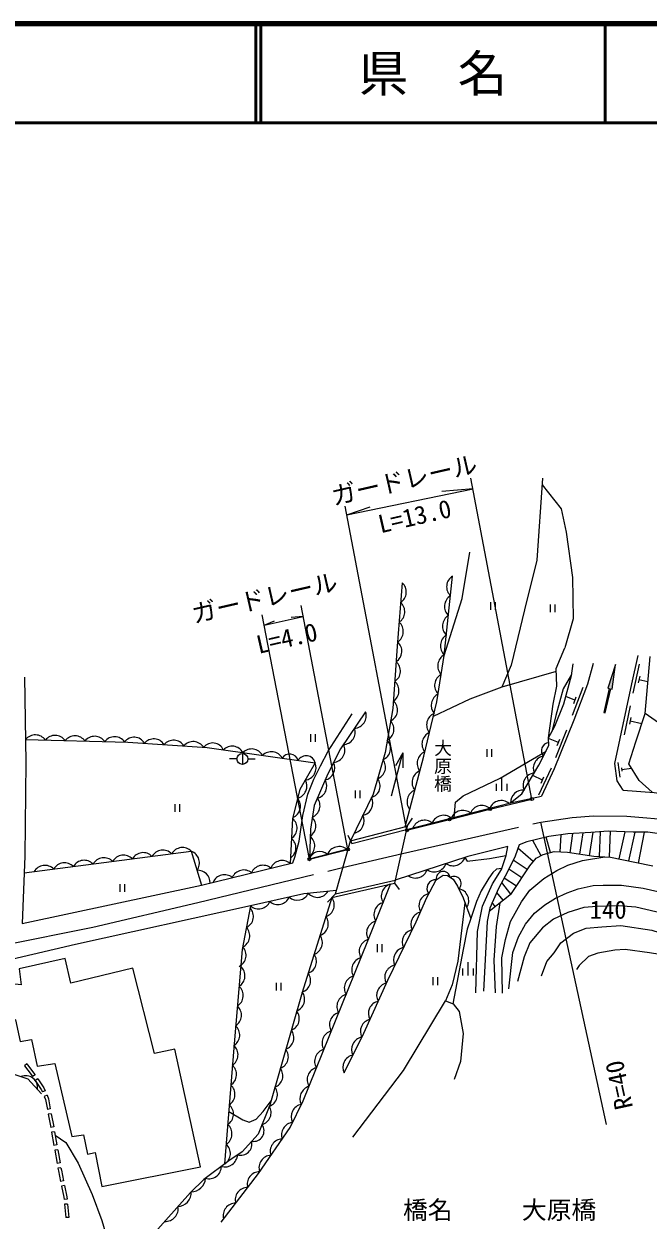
# Model space of a CAD drawing. Units: millimetres, scale not verified. Extents: x 40000 to 680000, y 20000 to 380000.
# Drawn here: x 274340 to 337332, y 259195 to 380000 of the extents above; entities that cross this region are included whole.
import ezdxf
from ezdxf.enums import TextEntityAlignment as Align

# ---------------------------------------------------------------- set-up
doc = ezdxf.new("R2010")
doc.units = ezdxf.units.MM
doc.header["$LTSCALE"] = 1000
doc.linetypes.add('CHAIN', pattern=[18.5, 12, -1.5, 3.5, -1.5])
for name, color, linetype, lineweight in [('M-BGD', 7, 'Continuous', 25), ('M-BMK', 2, 'CHAIN', 13), ('M-STR-HTXT', 7, 'Continuous', 13), ('M-STR-STR1', 1, 'Continuous', 25), ('M-STR-STRC', 7, 'Continuous', 25), ('M-TTL', 2, 'Continuous', 140), ('M-TTL-LINE', 7, 'Continuous', 50)]:
    doc.layers.add(name, color=color, linetype=linetype, lineweight=lineweight)
doc.layers.add('M-BMK-HTXT', color=7, linetype='Continuous')
doc.layers.add('M-TTL-TXT', color=7, linetype='Continuous')
doc.styles.add('@ＭＳ ゴシック', font='')
doc.styles.add('ＭＳ ゴシック', font='')
doc.styles.get('@ＭＳ ゴシック').set_extended_font_data('@MS Gothic')
doc.styles.get('ＭＳ ゴシック').set_extended_font_data('MS Gothic')

msp = doc.modelspace()

# ---------------------------------------------------------------- hatches: boundary and pattern name
at = {"layer": 'M-STR-STRC'}
msp.add_hatch(color=256, dxfattribs=at).paths.add_polyline_path([(334043, 315309), (333271, 312921), (333418, 312887), (332865, 310449), (333011, 310416), (333565, 312854), (333711, 312821)])

# ---------------------------------------------------------------- linework, layer by layer
at = {"layer": 'M-BGD'}
for p, q in [((321427, 321605), (321427, 320822)), ((321894, 321605), (321894, 320822)), ((327454, 321361), (327454, 320579)), ((327921, 321361), (327921, 320579)), ((336444, 315331), (335790, 312403)), ((336486, 314143), (336333, 313460)), ((329707, 310197), (330770, 313002)), ((336409, 313801), (337319, 313598)), ((329958, 311706), (329033, 312057)), ((329834, 311379), (330082, 312033)), ((335533, 311143), (334912, 308208)), ((335589, 309956), (335444, 309271)), ((335516, 309613), (336701, 309363)), ((303276, 308278), (303276, 307495)), ((303743, 308278), (303743, 307495)), ((328017, 305929), (329125, 308716)), ((328292, 307433), (327288, 307833)), ((328163, 307108), (328422, 307759)), ((295835, 305770), (295085, 305770)), ((296385, 306320), (296385, 305220)), ((296935, 305770), (297685, 305770)), ((311422, 302036), (312589, 306382)), ((312589, 306382), (311838, 305083)), ((312589, 306382), (312588, 304882)), ((321062, 306756), (321062, 305974)), ((321528, 306756), (321528, 305974)), ((326307, 302144), (327589, 304856)), ((334282, 305400), (334481, 303914)), ((334655, 304870), (334702, 304523)), ((334679, 304697), (335662, 304828)), ((322032, 302549), (322032, 303246)), ((322565, 302549), (322565, 303878)), ((323098, 302549), (323098, 303246)), ((326677, 303628), (325687, 304096)), ((326527, 303312), (326826, 303945)), ((307775, 302572), (307775, 301789)), ((308241, 302572), (308241, 301789)), ((289585, 301208), (289585, 300425)), ((290052, 301208), (290052, 300425)), ((321367, 300702), (325617, 301720)), ((323454, 301331), (326566, 301991)), ((312991, 298569), (317291, 299659)), ((317291, 299659), (321367, 300702)), ((332430, 295909), (332536, 298415)), ((333429, 295867), (333539, 298468)), ((334409, 295674), (335006, 298412)), ((326535, 295996), (325708, 297547)), ((327478, 296316), (327038, 297874)), ((328462, 296382), (328569, 298113)), ((329458, 296297), (329750, 298232)), ((330446, 296147), (330771, 298292)), ((331435, 295998), (331792, 298357)), ((335386, 295461), (336023, 298379)), ((336364, 295257), (336961, 298365)), ((274356, 294254), (291231, 296440)), ((291231, 296440), (292258, 293028)), ((303149, 295673), (307056, 296675)), ((303156, 295634), (307037, 296626)), ((325750, 295402), (324201, 296755)), ((292258, 293028), (301479, 295291)), ((319149, 295921), (311811, 293537)), ((325143, 294611), (323709, 295540)), ((324055, 292933), (322813, 293737)), ((324599, 293772), (323275, 294630)), ((284034, 293130), (284034, 292347)), ((284500, 293130), (284500, 292347)), ((323489, 292114), (322571, 293284)), ((321916, 290879), (321613, 291265)), ((322703, 291496), (322076, 292295)), ((310000, 287050), (310000, 286268)), ((310467, 287050), (310467, 286268)), ((319167, 283906), (319167, 285234)), ((318633, 283906), (318633, 284603)), ((319700, 283906), (319700, 284603)), ((299787, 283167), (299787, 282385)), ((300254, 283167), (300254, 282385)), ((315612, 283714), (315612, 282931)), ((316078, 283714), (316078, 282931)), ((274630, 274962), (274393, 274778)), ((275457, 273871), (275209, 273703)), ((275738, 273457), (275489, 273289)), ((276476, 272261), (276199, 272145)), ((276668, 271799), (276391, 271684)), ((277003, 270432), (276708, 270378)), ((277094, 269941), (276799, 269886)), ((276799, 269886), (277046, 268559)), ((277094, 269941), (277340, 268613)), ((277340, 268613), (277046, 268559)), ((277430, 268119), (277135, 268067)), ((277135, 268067), (277368, 266737)), ((277430, 268119), (277664, 266789)), ((277664, 266789), (277368, 266737)), ((277750, 266297), (277455, 266245)), ((277455, 266245), (277689, 264915)), ((277750, 266297), (277984, 264967)), ((277984, 264967), (277689, 264915)), ((278071, 264474), (277775, 264423)), ((278336, 263160), (278042, 263099)), ((278438, 262671), (278144, 262610)), ((278693, 261313), (278395, 261284)), ((278742, 260816), (278443, 260787)), ((278443, 260787), (278574, 259443)), ((278742, 260816), (278873, 259472)), ((278873, 259472), (278574, 259443))]:
    msp.add_line(p, q, dxfattribs=at)
for points in [[(326681, 334132), (326104, 325846), (324856, 320830), (323508, 315229), (322558, 313004)], [(326752, 333432), (326633, 333440), (328553, 331031), (329081, 328655), (329705, 324094), (329778, 319915), (328930, 316981)], [(316764, 316227), (318562, 321974), (319354, 326655)], [(312802, 298910), (314695, 306052), (316014, 311521), (316764, 316227), (317610, 324233)], [(312505, 323569), (312024, 317168), (311564, 310871), (310785, 306418), (309585, 302215), (307290, 297510)], [(327285, 307912), (327742, 311301), (328139, 313133), (328043, 314894), (328930, 316981)], [(331795, 315417), (331210, 313317), (329828, 309670), (327872, 304753), (326566, 301991)], [(327320, 307111), (327285, 307912), (327929, 309083), (328835, 311318), (329601, 314178), (329765, 315366)], [(334832, 302598), (334227, 303550), (333992, 305307), (335695, 313355), (336334, 316215)], [(337747, 302405), (336429, 303581), (335387, 305277), (336086, 307479), (337025, 310357), (337546, 316106)], [(328059, 314593), (322558, 313004), (319344, 311795), (315659, 310051)], [(329619, 314310), (328777, 312849), (328036, 310155), (327607, 308497)], [(274405, 314019), (274539, 305430), (274425, 295961), (274150, 289142), (292258, 293028)], [(308828, 310529), (306298, 306787), (305005, 304277), (303644, 301070), (303250, 298662), (303149, 295673)], [(301479, 295291), (301682, 295842), (302122, 297474), (302494, 300042), (302992, 302207), (303612, 303720), (304277, 305063), (305045, 306552), (307467, 310327)], [(373564, 288496), (373710, 289676), (373554, 290643), (372797, 291590), (372005, 292206), (370652, 293083), (369332, 293730), (366504, 295066), (362799, 296895), (358627, 298761), (354605, 300638), (348032, 303728), (344496, 305497), (341529, 307209), (337025, 310357)], [(274503, 307721), (284830, 307475), (292818, 306922), (303733, 305368)], [(312960, 298641), (323454, 301331), (324595, 302255), (326313, 305150), (327320, 307111)], [(317750, 299869), (317884, 301393), (318683, 302035), (322395, 303839), (325674, 305746), (327032, 306550)], [(303733, 305368), (302180, 302692), (301462, 299742), (301196, 295222)], [(334832, 302598), (337957, 302391), (341763, 301807), (343744, 301343), (346191, 300507), (349235, 299175), (353460, 297242), (361414, 293628), (368254, 290883), (373950, 288323), (381097, 285285), (386377, 283384), (391679, 281711), (398140, 279863), (405796, 277889), (411274, 276452), (415173, 275604)], [(339177, 298095), (337321, 298360), (335830, 298381), (333313, 298477), (331552, 298338), (329226, 298201), (327333, 297947), (325101, 297397), (324329, 297101), (323903, 295946), (323141, 294350), (322252, 292687), (321363, 290710), (321110, 289354), (320737, 282299)], [(318848, 295823), (319089, 295445), (321323, 295712), (323027, 296013)], [(319941, 282129), (320120, 288352), (320613, 290882), (321644, 293150), (322539, 294598), (323027, 296013), (323177, 296919), (319149, 295921)], [(321305, 290399), (323562, 292171), (325383, 294981), (326037, 295730), (326751, 296111), (327846, 296420), (329190, 296337), (331860, 295933), (333549, 295862), (336006, 295326), (337802, 294981)], [(322635, 282100), (322574, 285667), (322928, 287536), (323442, 289361), (324542, 291327), (325411, 292527), (326828, 293688), (328136, 294506), (329223, 295044), (330714, 295520), (332977, 295886)], [(306661, 274063), (308632, 278075), (311054, 283427), (313926, 289316), (314999, 291764), (315952, 293574), (316654, 294021), (317081, 293981), (317650, 293625), (318107, 292924), (318677, 291735), (319429, 289662)], [(322575, 294701), (322033, 294624), (321650, 294312), (321274, 293728), (320493, 292457), (320016, 291374), (319429, 289662), (319078, 288584), (318665, 286535), (317621, 281047)], [(294250, 258989), (297999, 263900), (301197, 268557), (302509, 271248), (309052, 287413), (311329, 293119)], [(305885, 292493), (302592, 292139), (297217, 290927), (296382, 286506), (295511, 276604), (294599, 264861)], [(323266, 282534), (323684, 286214), (324252, 287799), (324974, 289080), (325883, 290185), (326905, 291046), (327981, 291715), (329163, 292242), (330264, 292649), (331784, 292984), (332792, 293031), (334647, 293014), (336840, 292720), (339793, 292056)], [(305424, 291761), (302427, 282191), (299144, 270795), (297979, 267873), (296365, 266103), (295029, 265183), (292512, 263292), (291138, 261969), (287285, 257649)], [(318855, 291244), (318120, 285348), (317558, 282954), (316900, 281350), (317668, 281027), (318271, 280257), (318677, 278053), (318413, 275204), (317778, 273376)], [(322362, 291229), (321990, 288845), (321755, 285435), (321902, 282161)], [(297217, 290927), (279556, 287011), (268735, 284514), (249505, 280472), (235864, 277850), (224516, 275228), (215274, 270168), (213042, 268966), (210975, 268134), (203304, 265339), (201360, 264532), (197021, 262144), (192614, 259814), (186278, 256922)], [(389608, 265383), (388032, 266905), (385695, 268215), (382632, 269666), (379354, 270907), (375175, 272500), (371418, 274203), (367484, 276365), (359781, 281163), (355576, 283577), (352319, 285170), (348578, 286873), (345285, 288182), (340127, 289849), (336104, 290806), (334345, 290946), (332168, 290875), (330858, 290769), (329229, 290256), (327795, 289601), (326662, 288716), (325405, 287212), (324838, 285797), (324166, 283301)], [(326573, 283850), (327104, 285301), (327848, 286186), (328539, 287195), (329795, 288168), (331070, 288681), (332664, 288823), (334576, 288929), (337715, 288486), (342460, 286964), (348611, 284786), (353805, 282287), (358126, 280124), (364379, 276140), (366440, 274692), (370517, 272732), (381150, 268647), (382668, 267628), (383381, 266804)], [(359178, 276269), (357182, 277831), (354258, 279687), (349877, 282009), (346042, 283787), (342827, 284867), (339768, 285809), (337481, 286180), (335036, 286521), (333985, 286467), (332278, 286153), (331322, 285812), (330366, 284897), (330120, 284487)], [(253088, 280375), (265273, 276609), (274739, 273454), (276109, 271949)], [(307531, 267583), (312645, 274303), (316900, 281350)], [(274393, 274778), (275076, 273900), (275209, 273703)], [(274630, 274962), (275319, 274076), (275457, 273871)], [(275489, 273289), (276095, 272395), (276199, 272145)], [(275738, 273457), (276360, 272539), (276476, 272261)], [(276391, 271684), (276526, 271362), (276708, 270378)], [(276668, 271799), (276815, 271448), (277003, 270432)], [(295011, 270161), (296427, 269308), (297081, 269095), (297777, 269379), (298472, 270146), (299276, 271252)], [(277489, 267783), (278563, 267041), (279810, 264936), (281214, 261793), (282202, 259169), (282877, 256856), (283672, 256293), (284148, 256158), (284910, 256418), (286506, 257072), (287285, 257649)], [(277775, 264423), (277820, 264167), (278042, 263099)], [(278071, 264474), (278115, 264223), (278336, 263160)], [(278144, 262610), (278373, 261509), (278395, 261284)], [(278438, 262671), (278670, 261555), (278693, 261313)]]:
    msp.add_lwpolyline(points, dxfattribs=at)
msp.add_lwpolyline([(271845, 283201), (271486, 280210), (273498, 279416), (273955, 277236), (275088, 277422), (275674, 274733), (277441, 275017), (279170, 267628), (280342, 267812), (280761, 265854), (281531, 266005), (282185, 262570), (292151, 264563), (289579, 276456), (287525, 276013), (285337, 284630), (279057, 283138), (278492, 285625), (273852, 284561), (274044, 282937)], close=True, dxfattribs=at)
for centre, radius in [((296385, 305770), 550), ((321367, 300702), 150), ((325617, 301720), 150), ((317291, 299659), 150), ((312991, 298569), 150), ((307037, 296626), 150), ((303156, 295634), 150)]:
    msp.add_circle(centre, radius, dxfattribs=at)
for centre, radius, start, end in [((318251, 323159), 1250, 120.83324, 227.09344), ((311682, 322628), 1250, 302.57772, 48.83792), ((311532, 320633), 1250, 302.57772, 48.83792), ((318040, 321170), 1250, 120.83324, 227.09344), ((317830, 319182), 1250, 120.83324, 227.09344), ((311383, 318639), 1250, 302.57772, 48.83792), ((317620, 317193), 1250, 120.83324, 227.09344), ((311233, 316644), 1250, 302.57772, 48.83792), ((311088, 314648), 1250, 302.69422, 48.95442), ((317355, 315171), 1250, 117.81504, 224.07524), ((317040, 313196), 1250, 117.81504, 224.07524), ((310943, 312653), 1250, 302.69422, 48.95442), ((316752, 311178), 1298, 118.03681, 218.51547), ((307646, 310120), 1250, 272.81244, 19.07264), ((310889, 310697), 1162, 293.23352, 51.14244), ((310435, 308767), 1250, 296.94569, 43.20589), ((316231, 309222), 1250, 113.3153, 219.5755), ((275485, 306947), 1250, 35.50557, 141.76578), ((277485, 306899), 1250, 35.50557, 141.76578), ((279484, 306852), 1250, 35.50557, 141.76578), ((281484, 306804), 1250, 35.50557, 141.76578), ((306526, 308464), 1250, 272.81244, 19.07264), ((315762, 307277), 1250, 113.3153, 219.5755), ((283483, 306756), 1250, 35.50557, 141.76578), ((285458, 306761), 1199, 29.93609, 143.00147), ((287442, 306542), 1250, 32.91111, 139.17132), ((289438, 306404), 1250, 32.91111, 139.17132), ((291433, 306266), 1250, 32.91111, 139.17132), ((293393, 306212), 1169, 24.01626, 141.1786), ((295349, 305804), 1250, 28.76828, 135.02848), ((305485, 306647), 1241, 274.84261, 27.25056), ((310150, 306814), 1195, 291.11354, 44.53915), ((327373, 306613), 810, 94.7237, 223.01785), ((297329, 305522), 1250, 28.76828, 135.02848), ((299309, 305240), 1250, 28.76828, 135.02848), ((301157, 305353), 897, 16.79267, 147.00409), ((302828, 305163), 928, 12.77476, 151.02199), ((309584, 304944), 1250, 290.92433, 37.18453), ((315285, 305322), 1257, 112.76219, 218.11973), ((326989, 304820), 1250, 99.82797, 202.43922), ((302582, 304880), 1250, 276.73412, 22.99432), ((304465, 304865), 1250, 282.58824, 25.87885), ((314764, 303387), 1250, 112.02671, 218.28692), ((301649, 303009), 1250, 284.51472, 30.25901), ((303656, 303018), 1250, 283.86585, 30.12606), ((309095, 303033), 1196, 285.89774, 38.49087), ((325968, 303100), 1250, 96.17901, 202.43922), ((314252, 301453), 1250, 112.02671, 218.28692), ((324703, 301378), 1250, 84.96522, 182.16718), ((300997, 301001), 1250, 293.20945, 39.46965), ((302973, 301032), 1250, 292.34675, 38.18537), ((308307, 301307), 1250, 280.87322, 27.13343), ((320569, 299817), 1250, 51.24512, 157.50532), ((322506, 300313), 1250, 51.24512, 157.50532), ((300655, 298788), 1250, 303.50014, 49.76034), ((302545, 299000), 1250, 302.98998, 43.83956), ((307431, 299510), 1250, 280.87322, 27.13343), ((316694, 298824), 1250, 51.24512, 157.50532), ((318632, 299320), 1250, 51.24512, 157.50532), ((314757, 298327), 1250, 51.24512, 157.50532), ((300537, 296791), 1250, 303.50014, 49.76034), ((302442, 296977), 1250, 304.93121, 51.19142), ((284386, 294797), 1250, 44.2509, 150.51111), ((286369, 295054), 1250, 44.2509, 150.51111), ((288352, 295311), 1250, 44.2509, 150.51111), ((290336, 295568), 1250, 44.2509, 150.51111), ((290801, 295266), 1250, 323.61579, 69.87599), ((304210, 295300), 1125, 48.11613, 160.66771), ((306163, 295598), 1317, 53.01726, 155.76658), ((276452, 293769), 1250, 44.2509, 150.51111), ((278435, 294026), 1250, 44.2509, 150.51111), ((280419, 294283), 1250, 44.2509, 150.51111), ((282402, 294540), 1250, 44.2509, 150.51111), ((298462, 293778), 1250, 50.66005, 156.92026), ((300404, 294255), 1250, 50.66005, 156.92026), ((315763, 295610), 1250, 234.86773, 341.12794), ((317665, 296228), 1250, 234.86773, 341.12794), ((291880, 293277), 1250, 358.37873, 93.33022), ((294577, 292825), 1250, 50.66005, 156.92026), ((296519, 293301), 1250, 50.66005, 156.92026), ((313860, 294992), 1250, 234.86773, 341.12794), ((315899, 292689), 887, 86.5712, 217.86346), ((316659, 293688), 716, 9.1998, 189.18165), ((317744, 293189), 721, 312.75335, 121.70433), ((303955, 293040), 1250, 223.01797, 329.27818), ((311655, 291912), 1250, 105.10927, 211.36948), ((317989, 291434), 1250, 326.74921, 78.71713), ((298027, 291878), 1250, 229.57443, 335.83464), ((299978, 292318), 1250, 229.57443, 335.83464), ((301929, 292758), 1250, 229.57443, 332.81884), ((304410, 291031), 1250, 289.48435, 35.74455), ((310913, 290054), 1250, 105.10927, 211.36948), ((315457, 290941), 1250, 103.21361, 209.47382), ((296254, 289869), 1250, 296.18042, 42.44062), ((314646, 289080), 1250, 100.87314, 207.13334), ((295883, 287904), 1250, 296.18042, 42.44062), ((303812, 289122), 1250, 289.48435, 35.74455), ((310172, 288197), 1250, 105.10927, 211.36948), ((303214, 287214), 1250, 289.48435, 35.74455), ((309425, 286337), 1250, 104.83478, 211.09498), ((313769, 287282), 1250, 100.87314, 207.13334), ((295512, 285939), 1250, 296.18042, 42.44062), ((312892, 285485), 1250, 100.87314, 207.13334), ((302617, 285305), 1250, 289.48435, 35.74455), ((308675, 284484), 1250, 104.83478, 211.09498), ((295397, 283863), 1250, 301.84372, 48.10392), ((302019, 283397), 1250, 289.48435, 35.74455), ((312008, 283714), 1250, 102.51714, 208.77735), ((295222, 281871), 1250, 301.84372, 48.10392), ((307925, 282630), 1250, 104.83478, 211.09498), ((311183, 281892), 1250, 102.51714, 208.77735), ((301422, 281488), 1250, 289.48435, 35.74455), ((307174, 280776), 1250, 104.83478, 211.09498), ((295047, 279879), 1250, 301.84372, 48.10392), ((300884, 279543), 1250, 290.79779, 37.05799), ((310358, 280070), 1250, 102.51714, 208.77735), ((306424, 278922), 1250, 104.83478, 211.09498), ((309582, 278220), 1289, 104.32791, 206.11588), ((294871, 277886), 1250, 301.84372, 48.10392), ((300331, 277621), 1250, 290.79779, 37.05799), ((305673, 277068), 1250, 104.83478, 211.09498), ((294696, 275894), 1250, 301.84372, 48.10392), ((308657, 276425), 1250, 100.71018, 206.97039), ((299777, 275700), 1250, 290.79779, 37.05799), ((304923, 275214), 1250, 104.83478, 211.09498), ((307775, 274629), 1250, 100.71018, 206.97039), ((294548, 273892), 1250, 302.42725, 48.68746), ((299223, 273778), 1250, 290.79779, 37.05799), ((304173, 273360), 1250, 104.83478, 211.09498), ((274507, 272571), 1206, 351.75354, 112.51455), ((294393, 271898), 1250, 302.42725, 48.68746), ((298679, 271858), 1241, 289.96455, 37.25821), ((303539, 271443), 1341, 109.06816, 205.20309), ((294239, 269904), 1250, 302.42725, 48.68746), ((298036, 270040), 1250, 285.1372, 31.3974), ((302561, 269645), 1250, 100.87377, 207.13398), ((294084, 267910), 1250, 302.42725, 48.68746), ((297514, 268200), 1058, 259.8732, 36.72964), ((301641, 267774), 1310, 98.53245, 197.36233), ((296199, 266898), 1159, 254.7629, 13.03955), ((300443, 266134), 1250, 92.40065, 198.66086), ((294616, 265847), 1281, 254.35832, 356.96784), ((293929, 265916), 1250, 302.42725, 48.68746), ((293020, 264613), 1250, 253.79103, 0.05123), ((299311, 264485), 1250, 92.40065, 198.66086), ((291195, 263524), 1481, 270.79598, 355.66104), ((298125, 262829), 1250, 89.50519, 195.7654), ((296911, 261239), 1250, 89.50519, 195.7654), ((289836, 261939), 1383, 271.7419, 4.3321), ((288653, 260309), 1250, 265.13845, 11.39866), ((295698, 259650), 1250, 89.50519, 195.7654)]:
    msp.add_arc(centre, radius, start, end, dxfattribs=at)
at = {"layer": 'M-BMK'}
msp.add_lwpolyline([(272255, 286963), (281303, 288792), (291903, 291273), (306502, 294788), (312550, 296205), (326512, 299391), (329663, 299846), (331811, 300024), (335202, 300004), (339996, 299569), (343885, 298895), (347258, 297943), (349321, 297091), (367731, 289326), (374132, 286469), (381294, 283436), (387277, 281232), (394874, 279108), (410817, 274803), (414059, 273972)], dxfattribs=at)
at = {"layer": 'M-STR-HTXT'}
for p, q in [((325617, 301720), (319457, 334133)), ((306922, 330421), (319664, 333044)), ((319664, 333044), (316527, 332773)), ((312991, 298569), (306757, 331286)), ((306922, 330421), (309271, 331239)), ((303156, 295634), (298368, 320319)), ((298570, 319278), (302538, 320137)), ((302538, 320137), (301300, 320037)), ((307037, 296626), (302322, 321268)), ((298570, 319278), (299633, 319699)), ((333140, 268836), (326512, 299391))]:
    msp.add_line(p, q, dxfattribs=at)
at = {"layer": 'M-STR-STR1'}
for p, q in [((313034, 298969), (313550, 299778)), ((307290, 297510), (313034, 298969)), ((313034, 298969), (311737, 293212)), ((305790, 292153), (307290, 297510)), ((305424, 291761), (311737, 293212)), ((311737, 293212), (312225, 292594))]:
    msp.add_line(p, q, dxfattribs=at)
for points in [[(307018, 298075), (307423, 297234), (312960, 298641)], [(304989, 291295), (305790, 292153), (311811, 293537)]]:
    msp.add_lwpolyline(points, dxfattribs=at)
at = {"layer": 'M-STR-STRC'}
for p, q in [((334043, 315309), (333271, 312921)), ((333711, 312821), (334043, 315309)), ((333418, 312887), (332865, 310449)), ((333272, 312920), (333418, 312887)), ((333011, 310416), (333565, 312854)), ((333565, 312854), (333711, 312821)), ((332865, 310449), (333011, 310416))]:
    msp.add_line(p, q, dxfattribs=at)
at = {"layer": 'M-TTL'}
msp.add_line((680000, 380000), (40000, 380000), dxfattribs=at)
at = {"layer": 'M-TTL-LINE'}
for p, q in [((297750, 380000), (297750, 370000)), ((298250, 380000), (298250, 370000)), ((333000, 380000), (333000, 370000)), ((40000, 370000), (680000, 370000))]:
    msp.add_line(p, q, dxfattribs=at)

# ---------------------------------------------------------------- texts
at = {"layer": 'M-BGD', "style": 'ＭＳ ゴシック'}
msp.add_text('140', height=1833, dxfattribs=at).set_placement((333303, 289077), align=Align.BOTTOM_CENTER)
at = {"layer": 'M-BMK-HTXT', "style": '@ＭＳ ゴシック'}
msp.add_text('大原橋', height=1320, rotation=270, dxfattribs=at).set_placement((315557, 307774), align=Align.BOTTOM_LEFT)
at = {"layer": 'M-STR-HTXT', "style": 'ＭＳ ゴシック'}
for s, rotation, p in [('ガードレール', 12.938, (313049, 332520)), ('L=13.0', 12.938, (314109, 328856)), ('ガードレール', 12.938, (298952, 320620)), ('L=4.0', 12.938, (301205, 316537)), ('R=40', 102.239, (335827, 273137))]:
    msp.add_text(s, height=1833, rotation=rotation, dxfattribs=at).set_placement(p, align=Align.BOTTOM_CENTER)
for s, p in [('橋名', (312600, 258752)), ('大原橋', (324600, 258758))]:
    msp.add_text(s, height=1833, rotation=0.031, dxfattribs=at).set_placement(p, align=Align.BOTTOM_LEFT)
at = {"layer": 'M-TTL-TXT', "style": 'ＭＳ ゴシック'}
msp.add_text('県\u3000名', height=3666, dxfattribs=at).set_placement((315625, 375000), align=Align.MIDDLE_CENTER)

doc.saveas('drawing.dxf')
